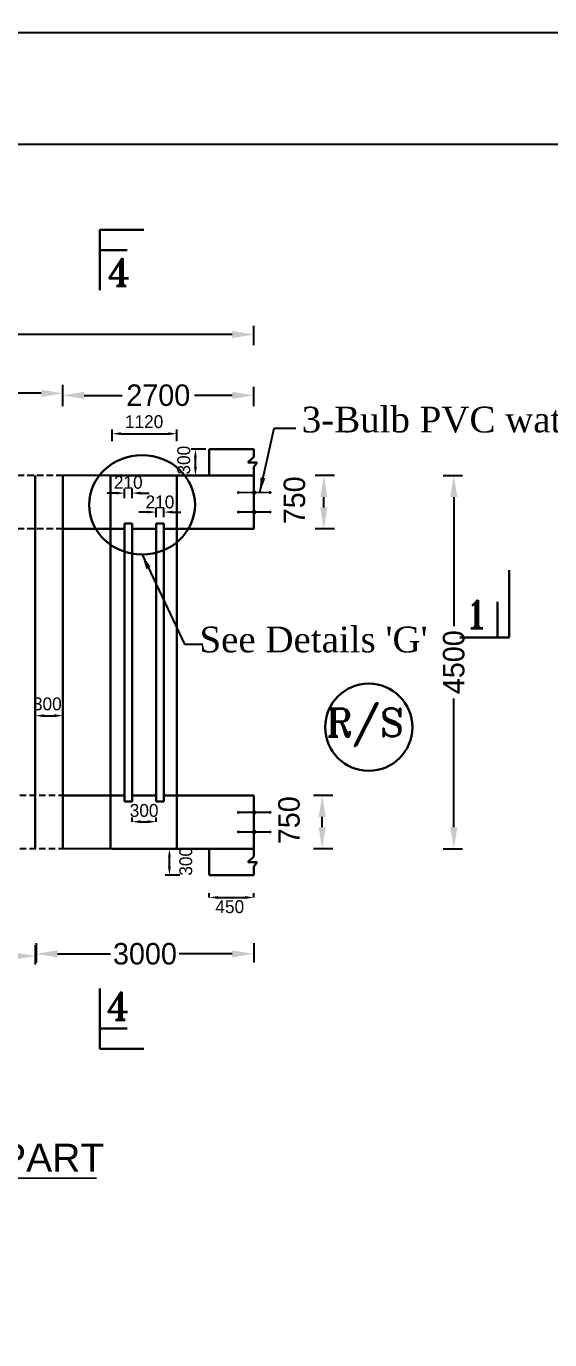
# Model space of a CAD drawing. Extents: x -1206532 to 786809, y -4288605 to 172932.
# Drawn here: x -561857 to -549675, y -4243805 to -4213223 of the extents above; entities that cross this region are included whole.
import ezdxf

# ---------------------------------------------------------------- set-up
doc = ezdxf.new("R2010")
doc.units = 0
doc.header["$LTSCALE"] = 300
doc.header["$MEASUREMENT"] = 0
doc.linetypes.add('DASHED', pattern=[0.75, 0.5, -0.25])
doc.layers.get('DEFPOINTS').update_dxf_attribs({"linetype": 'CONTINUOUS'})
doc.layers.add('LINE', color=7, linetype='CONTINUOUS')
doc.layers.add('Other line', color=7, linetype='CONTINUOUS', lineweight=15)
doc.styles.add('Arial-200', font='ARIAL_0.TTF')
doc.styles.add('BIG', font='ROMANT.SHX')
doc.styles.add('TIMES', font='TIMES_0.TTF')
doc.dimstyles.new('3', dxfattribs={"dimtxt": 225, "dimasz": 350, "dimexe": 100, "dimexo": 25, "dimgap": 9, "dimtad": 0, "dimdec": 0, "dimzin": 0, "dimdsep": 46, "dimtxsty": 'Standard', "dimcen": 0, "dimclrd": 5, "dimclre": 6, "dimclrt": 1, "dimadec": 0, "dimazin": 0, "dimtfac": 1, "dimtdec": 0, "dimtofl": 0, "dimtmove": 2, "dimatfit": 3, "dimfxl": 1, "dimtolj": 1, "dimtzin": 0, "dimarcsym": 0})

# ---------------------------------------------------------------- blocks, each defined once
blk = doc.blocks.new('*D237')
at = {"layer": 'DEFPOINTS', "color": 0, "lineweight": 30}
for p in [(-498438, -4213371), (-581042, -4215973), (-498438, -4215973)]:
    blk.add_point(p, dxfattribs=at)
at = {"layer": 'Other line', "color": 0, "linetype": 'ByBlock', "lineweight": -2}
for p, q in [((-581042, -4214071), (-581042, -4213271)), ((-498438, -4214071), (-498438, -4213271))]:
    blk.add_line(p, q, dxfattribs=at)
at = {"layer": 'Other line', "linetype": 'ByBlock', "lineweight": -2}
for p, q in [((-580692, -4213371), (-540255, -4213371)), ((-498788, -4213371), (-539225, -4213371))]:
    blk.add_line(p, q, dxfattribs=at)
at = {"layer": 'Other line', "lineweight": 30}
for points in [[(-580692, -4213312), (-580692, -4213429), (-581042, -4213371)], [(-498788, -4213312), (-498788, -4213429), (-498438, -4213371)]]:
    blk.add_solid(points, dxfattribs=at)
at = {"layer": 'Other line', "color": 0, "lineweight": 30, "insert": (-539740, -4213371), "char_height": 225, "attachment_point": 5}
blk.add_mtext('\\A1;82605', dxfattribs=at)
blk = doc.blocks.new('*D561')
at = {"layer": 'DEFPOINTS', "color": 0, "lineweight": 30}
for p in [(-554970, -4231133), (-554401, -4231133), (-554401, -4232374)]:
    blk.add_point(p, dxfattribs=at)
at = {"layer": 'LINE', "color": 7, "lineweight": -2}
for p, q in [((-554720, -4231133), (-555170, -4231133)), ((-554970, -4231874), (-554970, -4231633)), ((-554720, -4232374), (-555170, -4232374))]:
    blk.add_line(p, q, dxfattribs=at)
at = {"layer": 'LINE', "color": 7, "lineweight": 30}
for points in [[(-555053, -4231633), (-554886, -4231633), (-554970, -4231133)], [(-555053, -4231874), (-554886, -4231874), (-554970, -4232374)]]:
    blk.add_solid(points, dxfattribs=at)
at = {"layer": 'LINE', "color": 7, "lineweight": 30, "insert": (-555741, -4231709), "char_height": 500, "attachment_point": 5, "rotation": 90}
blk.add_mtext('\\A1;750', dxfattribs=at)
blk = doc.blocks.new('*D562')
at = {"layer": 'DEFPOINTS', "color": 0, "lineweight": 30}
for p in [(-554932, -4223685), (-554363, -4223685), (-554363, -4224926)]:
    blk.add_point(p, dxfattribs=at)
at = {"layer": 'LINE', "color": 7, "lineweight": -2}
for p, q in [((-554682, -4223685), (-555132, -4223685)), ((-554932, -4224426), (-554932, -4224185)), ((-554682, -4224926), (-555132, -4224926))]:
    blk.add_line(p, q, dxfattribs=at)
at = {"layer": 'LINE', "color": 7, "lineweight": 30}
for points in [[(-555015, -4224185), (-554849, -4224185), (-554932, -4223685)], [(-555015, -4224426), (-554849, -4224426), (-554932, -4224926)]]:
    blk.add_solid(points, dxfattribs=at)
at = {"layer": 'LINE', "color": 7, "lineweight": 30, "insert": (-555615, -4224260), "char_height": 500, "attachment_point": 5, "rotation": 90}
blk.add_mtext('\\A1;750', dxfattribs=at)
blk = doc.blocks.new('*D563')
at = {"layer": 'DEFPOINTS', "color": 0, "lineweight": 30}
for p in [(-570461, -4234170), (-561647, -4234151), (-561647, -4234870)]:
    blk.add_point(p, dxfattribs=at)
at = {"layer": 'LINE', "color": 7, "lineweight": -2}
for p, q in [((-570461, -4234620), (-570461, -4235070)), ((-561647, -4234620), (-561647, -4235070)), ((-569961, -4234870), (-566855, -4234870)), ((-562147, -4234870), (-565253, -4234870))]:
    blk.add_line(p, q, dxfattribs=at)
at = {"layer": 'LINE', "color": 7, "lineweight": 30}
for points in [[(-569961, -4234787), (-569961, -4234954), (-570461, -4234870)], [(-562147, -4234787), (-562147, -4234954), (-561647, -4234870)]]:
    blk.add_solid(points, dxfattribs=at)
at = {"layer": 'LINE', "color": 7, "lineweight": 30, "insert": (-566054, -4234870), "char_height": 500, "attachment_point": 5}
blk.add_mtext('\\A1;6000', dxfattribs=at)
blk = doc.blocks.new('*D564')
at = {"layer": 'DEFPOINTS', "color": 0, "lineweight": 30}
for p in [(-561629, -4234151), (-556562, -4234151), (-556562, -4234821)]:
    blk.add_point(p, dxfattribs=at)
at = {"layer": 'LINE', "color": 7, "lineweight": -2}
for p, q in [((-561629, -4234571), (-561629, -4235021)), ((-556562, -4234571), (-556562, -4235021)), ((-561129, -4234821), (-559896, -4234821)), ((-557062, -4234821), (-558295, -4234821))]:
    blk.add_line(p, q, dxfattribs=at)
at = {"layer": 'LINE', "color": 7, "lineweight": 30}
for points in [[(-561129, -4234737), (-561129, -4234904), (-561629, -4234821)], [(-557062, -4234737), (-557062, -4234904), (-556562, -4234821)]]:
    blk.add_solid(points, dxfattribs=at)
at = {"layer": 'LINE', "color": 7, "lineweight": 30, "insert": (-559095, -4234821), "char_height": 500, "attachment_point": 5}
blk.add_mtext('\\A1;3000', dxfattribs=at)
blk = doc.blocks.new('*D566')
at = {"layer": 'DEFPOINTS', "color": 0, "lineweight": 30}
for p in [(-556562, -4220401), (-574569, -4221183), (-556562, -4221183)]:
    blk.add_point(p, dxfattribs=at)
at = {"layer": 'LINE', "color": 7, "lineweight": -2}
for p, q in [((-574569, -4220651), (-574569, -4220201)), ((-556562, -4220651), (-556562, -4220201)), ((-574069, -4220401), (-566533, -4220401)), ((-557062, -4220401), (-564599, -4220401))]:
    blk.add_line(p, q, dxfattribs=at)
at = {"layer": 'LINE', "color": 7, "lineweight": 30}
for points in [[(-574069, -4220318), (-574069, -4220484), (-574569, -4220401)], [(-557062, -4220318), (-557062, -4220484), (-556562, -4220401)]]:
    blk.add_solid(points, dxfattribs=at)
at = {"layer": 'LINE', "color": 7, "lineweight": 30, "insert": (-565566, -4220401), "char_height": 500, "attachment_point": 5}
blk.add_mtext('\\A1;10800', dxfattribs=at)
blk = doc.blocks.new('*D567')
at = {"layer": 'DEFPOINTS', "color": 0, "lineweight": 30}
for p in [(-559395, -4231743), (-558835, -4231743), (-558835, -4231743)]:
    blk.add_point(p, dxfattribs=at)
at = {"layer": 'Other line', "color": 0, "linetype": 'ByBlock', "lineweight": -2}
for p, q in [((-559395, -4231743), (-559395, -4231643)), ((-558835, -4231743), (-558835, -4231643))]:
    blk.add_line(p, q, dxfattribs=at)
at = {"layer": 'Other line', "linetype": 'ByBlock', "lineweight": -2}
blk.add_line((-559195, -4231743), (-559035, -4231743), dxfattribs=at)
at = {"layer": 'Other line', "lineweight": 30}
for points in [[(-559195, -4231710), (-559195, -4231776), (-559395, -4231743)], [(-559035, -4231710), (-559035, -4231776), (-558835, -4231743)]]:
    blk.add_solid(points, dxfattribs=at)
at = {"layer": 'Other line', "color": 0, "lineweight": 30, "insert": (-559115, -4231483), "char_height": 300, "attachment_point": 5}
blk.add_mtext('\\A1;300', dxfattribs=at)
blk = doc.blocks.new('*D568')
at = {"layer": 'DEFPOINTS', "color": 0, "lineweight": 30}
for p in [(-558658, -4224534), (-558835, -4224676), (-558658, -4224676)]:
    blk.add_point(p, dxfattribs=at)
at = {"layer": 'Other line', "linetype": 'ByBlock', "lineweight": -2}
for p, q in [((-559035, -4224534), (-559235, -4224534)), ((-558458, -4224534), (-558258, -4224534))]:
    blk.add_line(p, q, dxfattribs=at)
at = {"layer": 'Other line', "color": 0, "linetype": 'ByBlock', "lineweight": -2}
for p, q in [((-558835, -4224651), (-558835, -4224434)), ((-558658, -4224651), (-558658, -4224434))]:
    blk.add_line(p, q, dxfattribs=at)
at = {"layer": 'Other line', "lineweight": 30}
for points in [[(-559035, -4224501), (-559035, -4224568), (-558835, -4224534)], [(-558458, -4224501), (-558458, -4224568), (-558658, -4224534)]]:
    blk.add_solid(points, dxfattribs=at)
at = {"layer": 'Other line', "color": 0, "lineweight": 30, "insert": (-558746, -4224300), "char_height": 300, "attachment_point": 5}
blk.add_mtext('\\A1;210', dxfattribs=at)
blk = doc.blocks.new('*D569')
at = {"layer": 'DEFPOINTS', "color": 0, "lineweight": 30}
for p in [(-559572, -4224234), (-559395, -4224093), (-559395, -4224234)]:
    blk.add_point(p, dxfattribs=at)
at = {"layer": 'Other line', "linetype": 'ByBlock', "lineweight": -2}
for p, q in [((-559772, -4224093), (-559972, -4224093)), ((-559195, -4224093), (-558995, -4224093))]:
    blk.add_line(p, q, dxfattribs=at)
at = {"layer": 'Other line', "color": 0, "linetype": 'ByBlock', "lineweight": -2}
for p, q in [((-559572, -4224209), (-559572, -4223993)), ((-559395, -4224209), (-559395, -4223993))]:
    blk.add_line(p, q, dxfattribs=at)
at = {"layer": 'Other line', "lineweight": 30}
for points in [[(-559772, -4224059), (-559772, -4224126), (-559572, -4224093)], [(-559195, -4224059), (-559195, -4224126), (-559395, -4224093)]]:
    blk.add_solid(points, dxfattribs=at)
at = {"layer": 'Other line', "color": 0, "lineweight": 30, "insert": (-559483, -4223843), "char_height": 300, "attachment_point": 5}
blk.add_mtext('\\A1;210', dxfattribs=at)
blk = doc.blocks.new('*D570')
at = {"layer": 'DEFPOINTS', "color": 0, "lineweight": 30}
for p in [(-561008, -4221769), (-571082, -4222353), (-561008, -4222353)]:
    blk.add_point(p, dxfattribs=at)
at = {"layer": 'LINE', "color": 7, "lineweight": -2}
for p, q in [((-571082, -4222019), (-571082, -4221569)), ((-570582, -4221769), (-566887, -4221769)), ((-561508, -4221769), (-565203, -4221769)), ((-561008, -4222019), (-561008, -4221569))]:
    blk.add_line(p, q, dxfattribs=at)
at = {"layer": 'LINE', "color": 7, "lineweight": 30}
for points in [[(-570582, -4221686), (-570582, -4221852), (-571082, -4221769)], [(-561508, -4221686), (-561508, -4221852), (-561008, -4221769)]]:
    blk.add_solid(points, dxfattribs=at)
at = {"layer": 'LINE', "color": 7, "lineweight": 30, "insert": (-566045, -4221769), "char_height": 500, "attachment_point": 5}
blk.add_mtext('\\A1;6600', dxfattribs=at)
blk = doc.blocks.new('*D571')
at = {"layer": 'DEFPOINTS', "color": 0, "lineweight": 30}
for p in [(-556562, -4221816), (-561008, -4222206), (-556562, -4222206)]:
    blk.add_point(p, dxfattribs=at)
at = {"layer": 'LINE', "color": 7, "lineweight": -2}
for p, q in [((-561008, -4222066), (-561008, -4221616)), ((-556562, -4222066), (-556562, -4221616)), ((-560508, -4221816), (-559627, -4221816)), ((-557062, -4221816), (-557943, -4221816))]:
    blk.add_line(p, q, dxfattribs=at)
at = {"layer": 'LINE', "color": 7, "lineweight": 30}
for points in [[(-560508, -4221733), (-560508, -4221899), (-561008, -4221816)], [(-557062, -4221733), (-557062, -4221899), (-556562, -4221816)]]:
    blk.add_solid(points, dxfattribs=at)
at = {"layer": 'LINE', "color": 7, "lineweight": 30, "insert": (-558785, -4221816), "char_height": 500, "attachment_point": 5}
blk.add_mtext('\\A1;2700', dxfattribs=at)
blk = doc.blocks.new('*D573')
at = {"layer": 'DEFPOINTS', "color": 0, "lineweight": 30}
for p in [(-558350, -4222709), (-559856, -4222909), (-558350, -4222909)]:
    blk.add_point(p, dxfattribs=at)
at = {"layer": 'Other line', "color": 0, "linetype": 'ByBlock', "lineweight": -2}
for p, q in [((-559856, -4222884), (-559856, -4222609)), ((-558350, -4222884), (-558350, -4222609))]:
    blk.add_line(p, q, dxfattribs=at)
at = {"layer": 'Other line', "linetype": 'ByBlock', "lineweight": -2}
blk.add_line((-559656, -4222709), (-558550, -4222709), dxfattribs=at)
at = {"layer": 'Other line', "lineweight": 30}
for points in [[(-559656, -4222676), (-559656, -4222742), (-559856, -4222709)], [(-558550, -4222676), (-558550, -4222742), (-558350, -4222709)]]:
    blk.add_solid(points, dxfattribs=at)
at = {"layer": 'Other line', "color": 0, "lineweight": 30, "insert": (-559115, -4222431), "char_height": 300, "attachment_point": 5}
blk.add_mtext('\\A1;1120', dxfattribs=at)
blk = doc.blocks.new('*D581')
at = {"layer": 'DEFPOINTS', "color": 0, "lineweight": 30}
for p in [(-552415, -4223685), (-551907, -4223685), (-554607, -4232374)]:
    blk.add_point(p, dxfattribs=at)
at = {"layer": 'LINE', "color": 7, "lineweight": -2}
for p, q in [((-552157, -4223685), (-551707, -4223685)), ((-551907, -4224185), (-551907, -4227187)), ((-551907, -4231874), (-551907, -4228872)), ((-552157, -4232374), (-551707, -4232374))]:
    blk.add_line(p, q, dxfattribs=at)
at = {"layer": 'LINE', "color": 7, "lineweight": 30}
for points in [[(-551991, -4224185), (-551824, -4224185), (-551907, -4223685)], [(-551991, -4231874), (-551824, -4231874), (-551907, -4232374)]]:
    blk.add_solid(points, dxfattribs=at)
at = {"layer": 'LINE', "color": 7, "lineweight": 30, "insert": (-551907, -4228030), "char_height": 500, "attachment_point": 5, "rotation": 90}
blk.add_mtext('\\A1;4500', dxfattribs=at)
blk = doc.blocks.new('*D766')
at = {"layer": 'DEFPOINTS', "color": 0, "lineweight": 30}
for p in [(-557601, -4233507), (-556562, -4233507), (-556562, -4233507)]:
    blk.add_point(p, dxfattribs=at)
at = {"layer": 'Other line', "color": 0, "linetype": 'ByBlock', "lineweight": -2}
for p, q in [((-557601, -4233507), (-557601, -4233407)), ((-556562, -4233507), (-556562, -4233407))]:
    blk.add_line(p, q, dxfattribs=at)
at = {"layer": 'Other line', "linetype": 'ByBlock', "lineweight": -2}
blk.add_line((-557401, -4233507), (-556762, -4233507), dxfattribs=at)
at = {"layer": 'Other line', "lineweight": 30}
for points in [[(-557401, -4233474), (-557401, -4233541), (-557601, -4233507)], [(-556762, -4233474), (-556762, -4233541), (-556562, -4233507)]]:
    blk.add_solid(points, dxfattribs=at)
at = {"layer": 'Other line', "color": 0, "lineweight": 30, "insert": (-557121, -4233724), "char_height": 300, "attachment_point": 5}
blk.add_mtext('\\A1;450', dxfattribs=at)
blk = doc.blocks.new('*D769')
at = {"layer": 'DEFPOINTS', "color": 0, "lineweight": 30}
for p in [(-558526, -4232374), (-558257, -4232374), (-558257, -4232989)]:
    blk.add_point(p, dxfattribs=at)
at = {"layer": 'Other line', "color": 0, "linetype": 'ByBlock', "lineweight": -2}
for p, q in [((-558282, -4232374), (-558626, -4232374)), ((-558282, -4232989), (-558626, -4232989))]:
    blk.add_line(p, q, dxfattribs=at)
at = {"layer": 'Other line', "linetype": 'ByBlock', "lineweight": -2}
blk.add_line((-558526, -4232789), (-558526, -4232574), dxfattribs=at)
at = {"layer": 'Other line', "lineweight": 30}
for points in [[(-558559, -4232574), (-558492, -4232574), (-558526, -4232374)], [(-558559, -4232789), (-558492, -4232789), (-558526, -4232989)]]:
    blk.add_solid(points, dxfattribs=at)
at = {"layer": 'Other line', "color": 0, "lineweight": 30, "insert": (-558144, -4232666), "char_height": 300, "attachment_point": 5, "rotation": 90}
blk.add_mtext('\\A1;300', dxfattribs=at)
blk = doc.blocks.new('*D770')
at = {"layer": 'DEFPOINTS', "color": 0, "lineweight": 30}
for p in [(-557920, -4223070), (-557651, -4223070), (-557651, -4223685)]:
    blk.add_point(p, dxfattribs=at)
at = {"layer": 'Other line', "color": 0, "linetype": 'ByBlock', "lineweight": -2}
for p, q in [((-557676, -4223070), (-558020, -4223070)), ((-557676, -4223685), (-558020, -4223685))]:
    blk.add_line(p, q, dxfattribs=at)
at = {"layer": 'Other line', "linetype": 'ByBlock', "lineweight": -2}
blk.add_line((-557920, -4223485), (-557920, -4223270), dxfattribs=at)
at = {"layer": 'Other line', "lineweight": 30}
for points in [[(-557953, -4223270), (-557887, -4223270), (-557920, -4223070)], [(-557953, -4223485), (-557887, -4223485), (-557920, -4223685)]]:
    blk.add_solid(points, dxfattribs=at)
at = {"layer": 'Other line', "color": 0, "lineweight": 30, "insert": (-558191, -4223326), "char_height": 300, "attachment_point": 5, "rotation": 90}
blk.add_mtext('\\A1;300', dxfattribs=at)
blk = doc.blocks.new('*D859')
at = {"layer": 'DEFPOINTS', "color": 0, "lineweight": 30}
for p in [(-561647, -4229275), (-561008, -4229275), (-561008, -4229275)]:
    blk.add_point(p, dxfattribs=at)
at = {"layer": 'Other line', "color": 0, "linetype": 'ByBlock', "lineweight": -2}
for p, q in [((-561647, -4229275), (-561647, -4229175)), ((-561008, -4229275), (-561008, -4229175))]:
    blk.add_line(p, q, dxfattribs=at)
at = {"layer": 'Other line', "linetype": 'ByBlock', "lineweight": -2}
blk.add_line((-561447, -4229275), (-561208, -4229275), dxfattribs=at)
at = {"layer": 'Other line', "lineweight": 30}
for points in [[(-561447, -4229242), (-561447, -4229309), (-561647, -4229275)], [(-561208, -4229242), (-561208, -4229309), (-561008, -4229275)]]:
    blk.add_solid(points, dxfattribs=at)
at = {"layer": 'Other line', "color": 0, "lineweight": 30, "insert": (-561367, -4229002), "char_height": 300, "attachment_point": 5}
blk.add_mtext('\\A1;300', dxfattribs=at)
blk = doc.blocks.new('*D864')
at = {"layer": 'DEFPOINTS', "color": 0, "lineweight": 30}
for p in [(-561008, -4221769), (-571082, -4222353), (-561008, -4222353)]:
    blk.add_point(p, dxfattribs=at)
at = {"layer": 'LINE', "color": 7, "lineweight": -2}
for p, q in [((-571082, -4222019), (-571082, -4221569)), ((-570582, -4221769), (-566887, -4221769)), ((-561508, -4221769), (-565203, -4221769)), ((-561008, -4222019), (-561008, -4221569))]:
    blk.add_line(p, q, dxfattribs=at)
at = {"layer": 'LINE', "color": 7, "lineweight": 30}
for points in [[(-570582, -4221686), (-570582, -4221852), (-571082, -4221769)], [(-561508, -4221686), (-561508, -4221852), (-561008, -4221769)]]:
    blk.add_solid(points, dxfattribs=at)
at = {"layer": 'LINE', "color": 7, "lineweight": 30, "insert": (-566045, -4221769), "char_height": 500, "attachment_point": 5}
blk.add_mtext('\\A1;6600', dxfattribs=at)
blk = doc.blocks.new('*D865')
at = {"layer": 'DEFPOINTS', "color": 0, "lineweight": 30}
for p in [(-556562, -4221816), (-561008, -4222206), (-556562, -4222206)]:
    blk.add_point(p, dxfattribs=at)
at = {"layer": 'LINE', "color": 7, "lineweight": -2}
for p, q in [((-561008, -4222066), (-561008, -4221616)), ((-556562, -4222066), (-556562, -4221616)), ((-560508, -4221816), (-559627, -4221816)), ((-557062, -4221816), (-557943, -4221816))]:
    blk.add_line(p, q, dxfattribs=at)
at = {"layer": 'LINE', "color": 7, "lineweight": 30}
for points in [[(-560508, -4221733), (-560508, -4221899), (-561008, -4221816)], [(-557062, -4221733), (-557062, -4221899), (-556562, -4221816)]]:
    blk.add_solid(points, dxfattribs=at)
at = {"layer": 'LINE', "color": 7, "lineweight": 30, "insert": (-558785, -4221816), "char_height": 500, "attachment_point": 5}
blk.add_mtext('\\A1;2700', dxfattribs=at)

msp = doc.modelspace()

# ---------------------------------------------------------------- linework, layer by layer
at = {"layer": 'LINE', "lineweight": 30}
for p, q in [((-560141.458, -4219367.553), (-560141.458, -4217959.427)), ((-560141.458, -4217959.427), (-559118.261, -4217959.427)), ((-560141.458, -4218432.274), (-559505.343, -4218432.274)), ((-559896.122, -4223685.175), (-559896.122, -4224926.311)), ((-558350.302, -4223685.175), (-558350.302, -4224926.311)), ((-559394.74, -4224799.342), (-559572.15, -4224799.342)), ((-559572.15, -4224926.311), (-559572.15, -4224799.342)), ((-558657.628, -4224799.342), (-558835.037, -4224799.342)), ((-558657.628, -4224926.311), (-558657.628, -4224799.342)), ((-559572.15, -4224926.311), (-559855.749, -4224926.311)), ((-558350.302, -4224926.311), (-558657.628, -4224926.311)), ((-550617.427, -4227451.422), (-550617.427, -4225887.065)), ((-550889.977, -4226622.261), (-550889.977, -4227451.422)), ((-551768.449, -4227451.422), (-550617.427, -4227451.422)), ((-559896.122, -4231133.208), (-559896.122, -4232374.344)), ((-559855.749, -4231133.208), (-559572.15, -4231133.208)), ((-559572.15, -4231270.225), (-559572.15, -4231133.208)), ((-559394.74, -4231270.225), (-559572.15, -4231270.225)), ((-559394.74, -4231270.225), (-559394.74, -4231133.208)), ((-558835.037, -4231270.225), (-558835.037, -4231133.208)), ((-558657.628, -4231270.225), (-558835.037, -4231270.225)), ((-558350.302, -4231133.208), (-558657.628, -4231133.208)), ((-558657.628, -4231270.225), (-558657.628, -4231133.208)), ((-558350.302, -4231133.208), (-558350.302, -4232374.344)), ((-560141.458, -4235625.895), (-560141.458, -4237034.022)), ((-560141.458, -4236561.174), (-559505.343, -4236561.174)), ((-560141.458, -4237034.022), (-559118.261, -4237034.022))]:
    msp.add_line(p, q, dxfattribs=at)
at = {"layer": 'LINE', "linetype": 'DASHED'}
for p, q in [((-561007.973, -4223685.175), (-571081.86, -4223685.175)), ((-561007.973, -4224926.311), (-571081.86, -4224926.311)), ((-560956.259, -4231133.208), (-571081.86, -4231133.208)), ((-560956.259, -4232374.344), (-571081.86, -4232374.344))]:
    msp.add_line(p, q, dxfattribs=at)
at = {"layer": 'LINE'}
for p, q in [((-556562.273, -4223685.175), (-561007.973, -4223685.175)), ((-556562.273, -4224926.311), (-556562.273, -4223685.175)), ((-558784.271, -4232374.344), (-561007.973, -4232374.344))]:
    msp.add_line(p, q, dxfattribs=at)
msp.add_lwpolyline([(-581042.407, -4274386.323), (-498437.505, -4274386.323), (-498437.505, -4215972.857), (-581042.407, -4215972.857)], close=True, dxfattribs=at)
for points, const_width in [([(-556904.154, -4224079, 1), (-556937.768, -4224079, 1)], 33.614), ([(-556526.051, -4224079, 1), (-556577.144, -4224079, 1)], 51.093), ([(-556165.427, -4224079, 1), (-556199.041, -4224079, 1)], 33.614), ([(-556904.154, -4224534, 1), (-556937.768, -4224534, 1)], 33.614), ([(-556526.051, -4224534, 1), (-556577.144, -4224534, 1)], 51.093), ([(-556165.427, -4224534, 1), (-556199.041, -4224534, 1)], 33.614), ([(-556904.154, -4231527.033, 1), (-556937.768, -4231527.033, 1)], 33.614), ([(-556526.051, -4231527.033, 1), (-556577.144, -4231527.033, 1)], 51.093), ([(-556165.427, -4231527.033, 1), (-556199.041, -4231527.033, 1)], 33.614), ([(-556904.154, -4231982.033, 1), (-556937.768, -4231982.033, 1)], 33.614), ([(-556526.051, -4231982.033, 1), (-556577.144, -4231982.033, 1)], 51.093), ([(-556165.427, -4231982.033, 1), (-556199.041, -4231982.033, 1)], 33.614)]:
    msp.add_lwpolyline(points, format="xyb", close=True, dxfattribs=dict(at, const_width=const_width))
at = {"layer": 'LINE', "const_width": 43.026}
for points in [[(-556201.826, -4224078.445), (-556551.412, -4224078.445), (-556900.999, -4224078.445)], [(-556201.826, -4224533.445), (-556551.412, -4224533.445), (-556900.999, -4224533.445)], [(-556201.826, -4231526.477), (-556551.412, -4231526.477), (-556900.999, -4231526.477)], [(-556201.826, -4231981.477), (-556551.412, -4231981.477), (-556900.999, -4231981.477)]]:
    msp.add_lwpolyline(points, dxfattribs=at)
at = {"layer": 'LINE', "lineweight": 30}
msp.add_lwpolyline([(-558835.037, -4231133.208), (-559393.823, -4231133.208), (-559393.823, -4224926.311), (-558835.037, -4224926.311)], close=True, dxfattribs=at)
at = {"layer": 'LINE', "lineweight": 30, "const_width": 37.5}
msp.add_lwpolyline([(-560216.358, -4240041.987), (-571107.521, -4240041.987)], dxfattribs=at)
at = {"layer": 'LINE', "lineweight": 30}
msp.add_circle((-553885.72, -4229543.15), 1015.539, dxfattribs=at)
at = {"layer": 'Other line', "color": 0, "lineweight": 30}
for p, q in [((-557601.306, -4223685.175), (-557601.306, -4223070.462)), ((-557601.306, -4223070.462), (-556562.273, -4223070.462)), ((-556704.08, -4223377.819), (-556562.273, -4223246.008)), ((-556562.273, -4223246.008), (-556562.273, -4223070.462)), ((-557601.306, -4223483.08), (-557601.306, -4223685.175)), ((-556562.273, -4223377.819), (-556704.08, -4223377.819)), ((-556704.08, -4223377.819), (-556480.291, -4223377.819)), ((-556480.291, -4223377.819), (-556562.273, -4223483.08)), ((-556562.273, -4223685.175), (-556562.273, -4223483.08)), ((-561646.9, -4232374.344), (-561646.9, -4223685.175)), ((-561007.973, -4232374.344), (-561007.973, -4223685.175)), ((-558350.302, -4223685.175), (-559855.749, -4223685.175)), ((-559394.74, -4224799.342), (-559393.823, -4224926.311)), ((-558835.037, -4224799.342), (-558835.037, -4224926.311)), ((-559855.749, -4224926.311), (-561007.973, -4224926.311)), ((-559896.122, -4231133.208), (-559896.122, -4224926.311)), ((-559572.15, -4231133.208), (-559572.15, -4224926.311)), ((-558835.037, -4224926.311), (-559393.823, -4224926.311)), ((-558657.628, -4231133.208), (-558657.628, -4224926.311)), ((-556562.273, -4224926.311), (-558350.302, -4224926.311)), ((-558350.302, -4231133.208), (-558350.302, -4224926.311)), ((-559896.122, -4231133.208), (-561007.973, -4231133.208)), ((-559855.749, -4231133.208), (-561007.973, -4231133.208)), ((-561007.973, -4231133.208), (-561007.973, -4232374.344)), ((-558835.037, -4231133.208), (-559394.74, -4231133.208)), ((-558525.701, -4231133.208), (-557905.133, -4231133.208)), ((-557905.133, -4231133.208), (-558350.302, -4231133.208)), ((-556562.273, -4231133.208), (-558350.302, -4231133.208)), ((-556562.273, -4231133.208), (-556562.273, -4232374.344)), ((-561007.973, -4232374.344), (-561007.973, -4231753.776)), ((-558350.302, -4232374.344), (-559855.749, -4232374.344)), ((-558525.701, -4232374.344), (-556562.273, -4232374.344)), ((-557812.697, -4232374.344), (-556562.273, -4232374.344)), ((-557601.306, -4232374.344), (-557601.306, -4232549.89)), ((-557601.306, -4232989.057), (-557601.306, -4232374.344)), ((-556562.273, -4232549.89), (-556562.273, -4232374.344)), ((-557601.306, -4232786.962), (-557601.306, -4232989.057)), ((-556704.08, -4232681.7), (-556562.273, -4232549.89)), ((-556562.273, -4232681.7), (-556704.08, -4232681.7)), ((-556704.08, -4232681.7), (-556480.291, -4232681.7)), ((-556480.291, -4232681.7), (-556562.273, -4232786.962)), ((-556562.273, -4232989.057), (-556562.273, -4232786.962)), ((-557601.306, -4232989.057), (-556562.273, -4232989.057))]:
    msp.add_line(p, q, dxfattribs=at)
msp.add_lwpolyline([(-558350.302, -4224926.311), (-558350.302, -4223685.175), (-556562.273, -4223685.175), (-556562.273, -4224926.311), (-558350.302, -4224926.311)], dxfattribs=at)
msp.add_ellipse((-559162.786, -4224364.953), major_axis=(1233.114, 0), ratio=0.938062402, dxfattribs=at)

# ---------------------------------------------------------------- texts
at = {"layer": 'LINE', "lineweight": 30}
for s, style, p in [('4', 'BIG', (-559977.771, -4219269.855)), ('1', 'BIG', (-551653.013, -4227237.813)), ('R/S', 'BIG', (-554881.568, -4229759.355)), ('4', 'BIG', (-560000.605, -4236354.192)), ('PLAN OF CENTRAL PART', 'Arial-200', (-571092.24, -4239891.189))]:
    msp.add_text(s, height=650, dxfattribs=dict(at, style=style)).set_placement(p)
at = {"layer": 'Other line', "color": 0, "lineweight": 30, "style": 'TIMES'}
msp.add_text('3-Bulb PVC water Stop', height=600, dxfattribs=at).set_placement((-555445.476, -4222679.77))
at = {"layer": 'Other line', "color": 0, "lineweight": 30, "insert": (-557826.244, -4227200.826), "char_height": 600, "width": 9100.44785, "attachment_point": 1, "style": 'TIMES'}
msp.add_mtext("See Details 'G'", dxfattribs=at)

# ---------------------------------------------------------------- dimensions: what is measured, and where the dimension line sits
at = {"layer": 'LINE', "lineweight": 30}
for base, p1, p2, text, picture, middle in [((-556562.273, -4220401.079), (-574569.494, -4221182.545), (-556562.273, -4221182.545), '10800', '*D566', (-565565.884, -4220401.079)), ((-561007.973, -4221769.131), (-571081.86, -4222352.537), (-561007.973, -4222352.537), '6600', '*D570', (-566044.916, -4221769.131)), ((-561007.973, -4221769.131), (-571081.86, -4222352.537), (-561007.973, -4222352.537), '6600', '*D864', (-566044.916, -4221769.131)), ((-556562.273, -4221815.982), (-561007.973, -4222206.272), (-556562.273, -4222206.272), '2700', '*D571', (-558785.123, -4221815.982)), ((-556562.273, -4221815.982), (-561007.973, -4222206.272), (-556562.273, -4222206.272), '2700', '*D865', (-558785.123, -4221815.982)), ((-561646.9, -4234870.441), (-570461.292, -4234170.003), (-561646.9, -4234150.863), '6000', '*D563', (-566054.096, -4234870.441)), ((-556562.273, -4234820.722), (-561628.541, -4234150.863), (-556562.273, -4234150.863), '3000', '*D564', (-559095.407, -4234820.722))]:
    dim = msp.add_linear_dim(base=base, p1=p1, p2=p2, text=text, dimstyle='3', override={"dimtxt": 500, "dimasz": 500, "dimexe": 200, "dimexo": 5, "dimdle": 250, "dimclrd": 7, "dimclre": 7, "dimclrt": 7, "dimfxl": 250, "dimfxlon": 1}, dxfattribs=at)
    dim.commit()
    dim.dimension.update_dxf_attribs({"geometry": picture, "text_midpoint": middle})
for base, p1, p2, picture, middle in [((-554932.027, -4223685.175), (-554363.074, -4224926.311), (-554363.074, -4223685.175), '*D562', (-555615.328, -4224260.494)), ((-554969.578, -4231133.208), (-554400.625, -4232374.344), (-554400.625, -4231133.208), '*D561', (-555740.741, -4231708.527))]:
    dim = msp.add_linear_dim(base=base, p1=p1, p2=p2, angle=270, text='750', dimstyle='3', override={"dimtxt": 500, "dimasz": 500, "dimexe": 200, "dimexo": 5, "dimdle": 250, "dimclrd": 7, "dimclre": 7, "dimclrt": 7, "dimfxl": 250, "dimfxlon": 1}, dxfattribs=at)
    dim.commit()
    dim.dimension.update_dxf_attribs({"geometry": picture, "text_midpoint": middle, "dimtype": 160})
dim = msp.add_linear_dim(base=(-551907.26, -4223685.175), p1=(-554606.876, -4232374.344), p2=(-552414.876, -4223685.175), angle=270, text='4500', dimstyle='3', override={"dimtxt": 500, "dimasz": 500, "dimexe": 200, "dimexo": 5, "dimdle": 250, "dimclrd": 7, "dimclre": 7, "dimclrt": 7, "dimfxl": 250, "dimfxlon": 1}, dxfattribs=at)
dim.commit()
dim.dimension.update_dxf_attribs({"geometry": '*D581', "text_midpoint": (-551907.26, -4228029.759)})
at = {"layer": 'Other line', "color": 0, "lineweight": 30}
dim = msp.add_linear_dim(base=(-498437.505, -4213370.593), p1=(-581042.407, -4215972.857), p2=(-498437.505, -4215972.857), dimstyle='3', override={"dimclrd": 256, "dimclre": 0, "dimclrt": 0, "dimfxl": 700, "dimfxlon": 1}, dxfattribs=at)
dim.commit()
dim.dimension.update_dxf_attribs({"geometry": '*D237', "text_midpoint": (-539739.956, -4213370.593)})
for base, p1, p2, text, picture, middle in [((-558350.302, -4222709.161), (-559855.749, -4222909.33), (-558350.302, -4222909.33), '1120', '*D573', (-559114.889, -4222431.043)), ((-559394.74, -4224092.684), (-559572.15, -4224233.906), (-559394.74, -4224233.906), '210', '*D569', (-559483.445, -4223842.825)), ((-558657.628, -4224534.452), (-558835.037, -4224675.675), (-558657.628, -4224675.675), '210', '*D568', (-558746.333, -4224299.659)), ((-561007.973, -4229275.318), (-561646.9, -4229275.318), (-561007.973, -4229275.318), '300', '*D859', (-561367.049, -4229002)), ((-558835.037, -4231743.047), (-559394.74, -4231743.047), (-558835.037, -4231743.047), '300', '*D567', (-559114.889, -4231483)), ((-556562.273, -4233507.232), (-557601.306, -4233507.232), (-556562.273, -4233507.232), '450', '*D766', (-557120.609, -4233724.285))]:
    dim = msp.add_linear_dim(base=base, p1=p1, p2=p2, text=text, dimstyle='3', override={"dimtxt": 300, "dimasz": 200, "dimclrd": 256, "dimclre": 0, "dimclrt": 0, "dimfxl": 700, "dimfxlon": 1}, dxfattribs=at)
    dim.commit()
    dim.dimension.update_dxf_attribs({"geometry": picture, "text_midpoint": middle, "dimtype": 160})
for base, p1, p2, picture, middle in [((-557919.862, -4223070.462), (-557651.031, -4223685.175), (-557651.031, -4223070.462), '*D770', (-558190.64, -4223326.072)), ((-558525.701, -4232374.344), (-558256.87, -4232989.057), (-558256.87, -4232374.344), '*D769', (-558143.837, -4232666.038))]:
    dim = msp.add_linear_dim(base=base, p1=p1, p2=p2, angle=270, text='300', dimstyle='3', override={"dimtxt": 300, "dimasz": 200, "dimclrd": 256, "dimclre": 0, "dimclrt": 0, "dimfxl": 700, "dimfxlon": 1}, dxfattribs=at)
    dim.commit()
    dim.dimension.update_dxf_attribs({"geometry": picture, "text_midpoint": middle, "dimtype": 160})

# ---------------------------------------------------------------- leaders
for points in [[(-556425, -4224078.445), (-556091.195, -4222579.015), (-555579.898, -4222579.015)], [(-559162.786, -4225521.691), (-558172.184, -4227608.637), (-557749.474, -4227608.637)]]:
    msp.add_leader(points, dimstyle='3', override={"dimgap": 9, "dimtad": 0, "dimclrd": 256, "dimclre": 0, "dimclrt": 0, "dimfxl": 700, "dimfxlon": 1}, dxfattribs=at)

doc.saveas('drawing.dxf')
